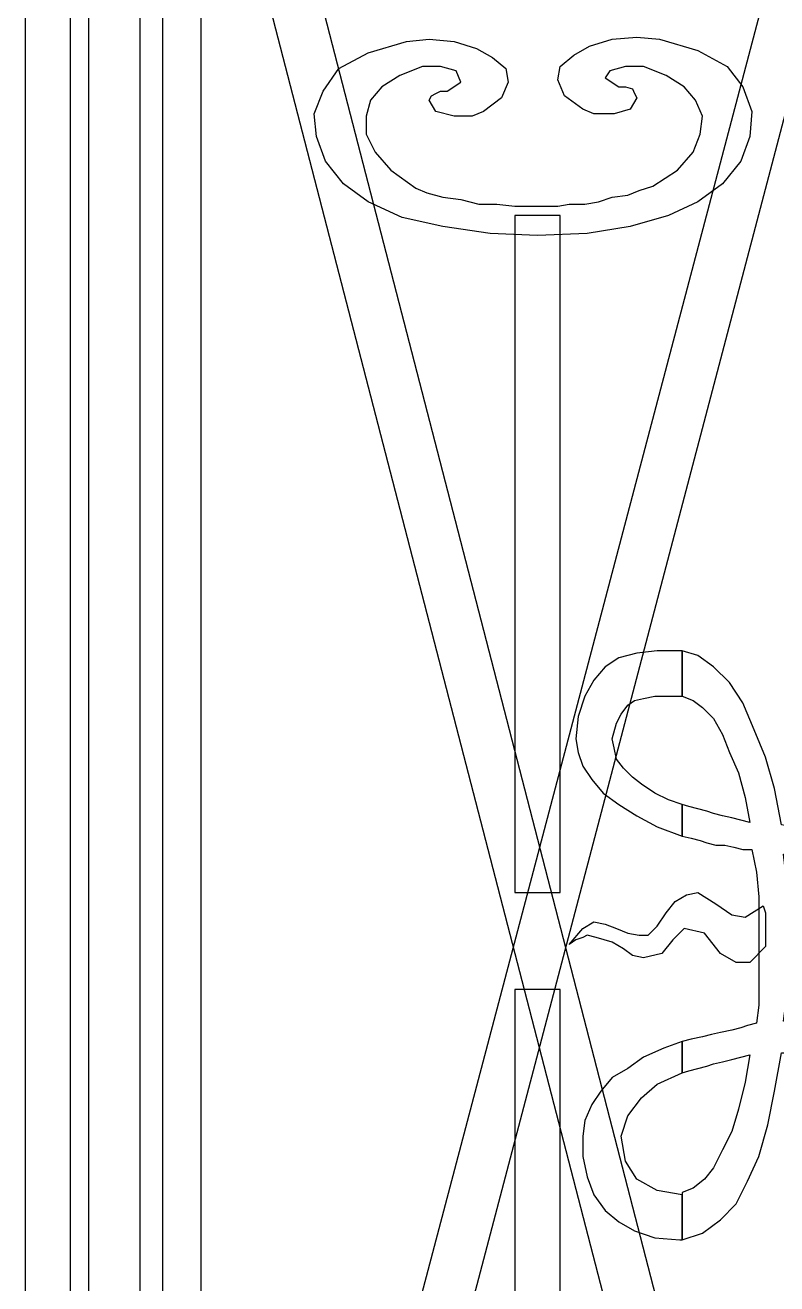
# Model space of a CAD drawing. Header units: centimetres. Extents: x -63 to 58, y -76 to 38.
# Drawn here: x -61.65 to -35.14, y -28.78 to 15.61 of the extents above; entities that cross this region are included whole.
import ezdxf

# ---------------------------------------------------------------- set-up
doc = ezdxf.new("R2010")
doc.units = ezdxf.units.CM
doc.header["$MEASUREMENT"] = 0
doc.layers.add('layer 1', color=7, linetype='Continuous')

msp = doc.modelspace()

# ---------------------------------------------------------------- linework, layer by layer
at = {"layer": 'layer 1', "color": 108}
for points, knots in [([(-61.6474, 33.57757), (-61.6474, 33.57757), (-55.43933, 33.57757), (-55.43933, 33.57757), (-55.43933, 33.57757), (-55.43933, 33.57757), (-55.43933, -72.83518), (-55.43933, -72.83518), (-55.43933, -72.83518), (-55.43933, -72.83518), (-61.6474, -72.83518), (-61.6474, -72.83518), (-61.6474, -72.83518), (-61.6474, -72.83518), (-61.6474, 33.57757), (-61.6474, 33.57757)], [0, 0, 0, 0, 0.25, 0.25, 0.25, 0.25, 0.5, 0.5, 0.5, 0.5, 0.75, 0.75, 0.75, 0.75, 1, 1, 1, 1]), ([(-53.76793, 19.17166), (-53.76793, 19.17166), (-52.17611, 20.20634), (-52.17611, 20.20634), (-52.17611, 20.20634), (-52.17611, 20.20634), (-33.15394, -53.41505), (-33.15394, -53.41505), (-33.15394, -53.41505), (-33.15394, -53.41505), (-34.74575, -54.37014), (-34.74575, -54.37014), (-34.74575, -54.37014), (-34.74575, -54.37014), (-53.76793, 19.17166), (-53.76793, 19.17166)], [0, 0, 0, 0, 0.25, 0.25, 0.25, 0.25, 0.5, 0.5, 0.5, 0.5, 0.75, 0.75, 0.75, 0.75, 1, 1, 1, 1]), ([(-33.15394, 18.93289), (-33.15394, 18.93289), (-34.74575, 19.80839), (-34.74575, 19.80839), (-34.74575, 19.80839), (-34.74575, 19.80839), (-54.08629, -53.49464), (-54.08629, -53.49464), (-54.08629, -53.49464), (-54.08629, -53.49464), (-52.49447, -54.52932), (-52.49447, -54.52932), (-52.49447, -54.52932), (-52.49447, -54.52932), (-33.15394, 18.93289), (-33.15394, 18.93289)], [0, 0, 0, 0, 0.25, 0.25, 0.25, 0.25, 0.5, 0.5, 0.5, 0.5, 0.75, 0.75, 0.75, 0.75, 1, 1, 1, 1]), ([(-37.92938, 9.38201), (-37.92938, 9.38201), (-37.05388, 10.01873), (-37.05388, 10.01873), (-37.05388, 10.01873), (-37.05388, 10.01873), (-36.41716, 10.81464), (-36.41716, 10.81464), (-36.41716, 10.81464), (-36.41716, 10.81464), (-36.09879, 11.69014), (-36.09879, 11.69014), (-36.09879, 11.69014), (-36.09879, 11.69014), (-36.0192, 12.56563), (-36.0192, 12.56563), (-36.0192, 12.56563), (-36.0192, 12.56563), (-36.33757, 13.44113), (-36.33757, 13.44113), (-36.33757, 13.44113), (-36.33757, 13.44113), (-36.8947, 14.15745), (-36.8947, 14.15745), (-36.8947, 14.15745), (-36.8947, 14.15745), (-37.92938, 14.71458), (-37.92938, 14.71458), (-37.92938, 14.71458), (-37.92938, 14.71458), (-39.28242, 15.11253), (-39.28242, 15.11253), (-39.28242, 15.11253), (-39.28242, 15.11253), (-40.07833, 15.19213), (-40.07833, 15.19213), (-40.07833, 15.19213), (-40.07833, 15.19213), (-40.95383, 15.11253), (-40.95383, 15.11253), (-40.95383, 15.11253), (-40.95383, 15.11253), (-41.74973, 14.87376), (-41.74973, 14.87376), (-41.74973, 14.87376), (-41.74973, 14.87376), (-42.30687, 14.5554), (-42.30687, 14.5554), (-42.30687, 14.5554), (-42.30687, 14.5554), (-42.78441, 14.15745), (-42.78441, 14.15745), (-42.78441, 14.15745), (-42.78441, 14.15745), (-42.864, 13.6799), (-42.864, 13.6799), (-42.864, 13.6799), (-42.864, 13.6799), (-42.62523, 13.12277), (-42.62523, 13.12277), (-42.62523, 13.12277), (-42.62523, 13.12277), (-41.9885, 12.64522), (-41.9885, 12.64522), (-41.9885, 12.64522), (-41.9885, 12.64522), (-41.59055, 12.48604), (-41.59055, 12.48604), (-41.59055, 12.48604), (-41.59055, 12.48604), (-40.87423, 12.48604), (-40.87423, 12.48604), (-40.87423, 12.48604), (-40.87423, 12.48604), (-40.3171, 12.64522), (-40.3171, 12.64522), (-40.3171, 12.64522), (-40.3171, 12.64522), (-40.07833, 13.04318), (-40.07833, 13.04318), (-40.07833, 13.04318), (-40.07833, 13.04318), (-40.15792, 13.20236), (-40.15792, 13.20236), (-40.15792, 13.20236), (-40.15792, 13.20236), (-40.23751, 13.36154), (-40.23751, 13.36154), (-40.23751, 13.36154), (-40.23751, 13.36154), (-40.47628, 13.44113), (-40.47628, 13.44113), (-40.47628, 13.44113), (-40.47628, 13.44113), (-40.71505, 13.44113), (-40.71505, 13.44113), (-40.71505, 13.44113), (-40.71505, 13.44113), (-41.1926, 13.75949), (-41.1926, 13.75949), (-41.1926, 13.75949), (-41.1926, 13.75949), (-41.03342, 13.99827), (-41.03342, 13.99827), (-41.03342, 13.99827), (-41.03342, 13.99827), (-40.47628, 14.15745), (-40.47628, 14.15745), (-40.47628, 14.15745), (-40.47628, 14.15745), (-39.83956, 14.15745), (-39.83956, 14.15745), (-39.83956, 14.15745), (-39.83956, 14.15745), (-39.04365, 13.83908), (-39.04365, 13.83908), (-39.04365, 13.83908), (-39.04365, 13.83908), (-38.40692, 13.44113), (-38.40692, 13.44113), (-38.40692, 13.44113), (-38.40692, 13.44113), (-38.00897, 12.96359), (-38.00897, 12.96359), (-38.00897, 12.96359), (-38.00897, 12.96359), (-37.7702, 12.40645), (-37.7702, 12.40645), (-37.7702, 12.40645), (-37.7702, 12.40645), (-37.84979, 11.76973), (-37.84979, 11.76973), (-37.84979, 11.76973), (-37.84979, 11.76973), (-38.08856, 11.133), (-38.08856, 11.133), (-38.08856, 11.133), (-38.08856, 11.133), (-38.6457, 10.49627), (-38.6457, 10.49627), (-38.6457, 10.49627), (-38.6457, 10.49627), (-39.52119, 9.93914), (-39.52119, 9.93914), (-39.52119, 9.93914), (-39.52119, 9.93914), (-39.99874, 9.77996), (-39.99874, 9.77996), (-39.99874, 9.77996), (-39.99874, 9.77996), (-40.39669, 9.62078), (-40.39669, 9.62078), (-40.39669, 9.62078), (-40.39669, 9.62078), (-40.95383, 9.54119), (-40.95383, 9.54119), (-40.95383, 9.54119), (-40.95383, 9.54119), (-41.43137, 9.38201), (-41.43137, 9.38201), (-41.43137, 9.38201), (-41.43137, 9.38201), (-41.90891, 9.30241), (-41.90891, 9.30241), (-41.90891, 9.30241), (-41.90891, 9.30241), (-42.46605, 9.30241), (-42.46605, 9.30241), (-42.46605, 9.30241), (-42.46605, 9.30241), (-42.864, 9.22282), (-42.864, 9.22282), (-42.864, 9.22282), (-42.864, 9.22282), (-43.34155, 9.22282), (-43.34155, 9.22282), (-43.34155, 9.22282), (-43.34155, 9.22282), (-43.34155, 9.22282), (-43.34155, 9.22282), (-43.34155, 9.22282), (-43.34155, 9.22282), (-43.34155, 9.22282), (-43.34155, 9.22282), (-43.34155, 9.22282), (-43.34155, 9.22282), (-43.34155, 9.22282), (-43.34155, 9.22282), (-43.34155, 9.22282), (-43.34155, 9.22282), (-43.34155, 9.22282), (-43.34155, 9.22282), (-43.34155, 9.22282), (-43.34155, 9.22282), (-43.81909, 9.22282), (-43.81909, 9.22282), (-43.81909, 9.22282), (-43.81909, 9.22282), (-44.37622, 9.22282), (-44.37622, 9.22282), (-44.37622, 9.22282), (-44.37622, 9.22282), (-45.01295, 9.30241), (-45.01295, 9.30241), (-45.01295, 9.30241), (-45.01295, 9.30241), (-45.64968, 9.30241), (-45.64968, 9.30241), (-45.64968, 9.30241), (-45.64968, 9.30241), (-46.2864, 9.4616), (-46.2864, 9.4616), (-46.2864, 9.4616), (-46.2864, 9.4616), (-46.92313, 9.54119), (-46.92313, 9.54119), (-46.92313, 9.54119), (-46.92313, 9.54119), (-47.48026, 9.70037), (-47.48026, 9.70037), (-47.48026, 9.70037), (-47.48026, 9.70037), (-47.87822, 9.85955), (-47.87822, 9.85955), (-47.87822, 9.85955), (-47.87822, 9.85955), (-48.75371, 10.49627), (-48.75371, 10.49627), (-48.75371, 10.49627), (-48.75371, 10.49627), (-49.31085, 11.133), (-49.31085, 11.133), (-49.31085, 11.133), (-49.31085, 11.133), (-49.62921, 11.76973), (-49.62921, 11.76973), (-49.62921, 11.76973), (-49.62921, 11.76973), (-49.62921, 12.40645), (-49.62921, 12.40645), (-49.62921, 12.40645), (-49.62921, 12.40645), (-49.47003, 12.96359), (-49.47003, 12.96359), (-49.47003, 12.96359), (-49.47003, 12.96359), (-49.07208, 13.44113), (-49.07208, 13.44113), (-49.07208, 13.44113), (-49.07208, 13.44113), (-48.43535, 13.83908), (-48.43535, 13.83908), (-48.43535, 13.83908), (-48.43535, 13.83908), (-47.63944, 14.15745), (-47.63944, 14.15745), (-47.63944, 14.15745), (-47.63944, 14.15745), (-47.00272, 14.15745), (-47.00272, 14.15745), (-47.00272, 14.15745), (-47.00272, 14.15745), (-46.44558, 13.99827), (-46.44558, 13.99827), (-46.44558, 13.99827), (-46.44558, 13.99827), (-46.2864, 13.60031), (-46.2864, 13.60031), (-46.2864, 13.60031), (-46.2864, 13.60031), (-46.76395, 13.28195), (-46.76395, 13.28195), (-46.76395, 13.28195), (-46.76395, 13.28195), (-47.00272, 13.28195), (-47.00272, 13.28195), (-47.00272, 13.28195), (-47.00272, 13.28195), (-47.1619, 13.20236), (-47.1619, 13.20236), (-47.1619, 13.20236), (-47.1619, 13.20236), (-47.32108, 13.12277), (-47.32108, 13.12277), (-47.32108, 13.12277), (-47.32108, 13.12277), (-47.40067, 12.96359), (-47.40067, 12.96359), (-47.40067, 12.96359), (-47.40067, 12.96359), (-47.1619, 12.56563), (-47.1619, 12.56563), (-47.1619, 12.56563), (-47.1619, 12.56563), (-46.52517, 12.40645), (-46.52517, 12.40645), (-46.52517, 12.40645), (-46.52517, 12.40645), (-45.88845, 12.40645), (-45.88845, 12.40645), (-45.88845, 12.40645), (-45.88845, 12.40645), (-45.49049, 12.56563), (-45.49049, 12.56563), (-45.49049, 12.56563), (-45.49049, 12.56563), (-44.85377, 13.04318), (-44.85377, 13.04318), (-44.85377, 13.04318), (-44.85377, 13.04318), (-44.615, 13.60031), (-44.615, 13.60031), (-44.615, 13.60031), (-44.615, 13.60031), (-44.69459, 14.07786), (-44.69459, 14.07786), (-44.69459, 14.07786), (-44.69459, 14.07786), (-45.17213, 14.47581), (-45.17213, 14.47581), (-45.17213, 14.47581), (-45.17213, 14.47581), (-45.72927, 14.79417), (-45.72927, 14.79417), (-45.72927, 14.79417), (-45.72927, 14.79417), (-46.52517, 15.03294), (-46.52517, 15.03294), (-46.52517, 15.03294), (-46.52517, 15.03294), (-47.40067, 15.11253), (-47.40067, 15.11253), (-47.40067, 15.11253), (-47.40067, 15.11253), (-48.19658, 15.03294), (-48.19658, 15.03294), (-48.19658, 15.03294), (-48.19658, 15.03294), (-49.54962, 14.63499), (-49.54962, 14.63499), (-49.54962, 14.63499), (-49.54962, 14.63499), (-50.5843, 14.07786), (-50.5843, 14.07786), (-50.5843, 14.07786), (-50.5843, 14.07786), (-51.14143, 13.28195), (-51.14143, 13.28195), (-51.14143, 13.28195), (-51.14143, 13.28195), (-51.4598, 12.48604), (-51.4598, 12.48604), (-51.4598, 12.48604), (-51.4598, 12.48604), (-51.38021, 11.69014), (-51.38021, 11.69014), (-51.38021, 11.69014), (-51.38021, 11.69014), (-51.06184, 10.81464), (-51.06184, 10.81464), (-51.06184, 10.81464), (-51.06184, 10.81464), (-50.42512, 10.01873), (-50.42512, 10.01873), (-50.42512, 10.01873), (-50.42512, 10.01873), (-49.54962, 9.38201), (-49.54962, 9.38201), (-49.54962, 9.38201), (-49.54962, 9.38201), (-48.35576, 8.82487), (-48.35576, 8.82487), (-48.35576, 8.82487), (-48.35576, 8.82487), (-46.92313, 8.50651), (-46.92313, 8.50651), (-46.92313, 8.50651), (-46.92313, 8.50651), (-45.25172, 8.26774), (-45.25172, 8.26774), (-45.25172, 8.26774), (-45.25172, 8.26774), (-43.58032, 8.18814), (-43.58032, 8.18814), (-43.58032, 8.18814), (-43.58032, 8.18814), (-41.82932, 8.26774), (-41.82932, 8.26774), (-41.82932, 8.26774), (-41.82932, 8.26774), (-40.3171, 8.50651), (-40.3171, 8.50651), (-40.3171, 8.50651), (-40.3171, 8.50651), (-38.96406, 8.90446), (-38.96406, 8.90446), (-38.96406, 8.90446), (-38.96406, 8.90446), (-37.92938, 9.38201), (-37.92938, 9.38201)], [0, 0, 0, 0, 0.01, 0.01, 0.01, 0.01, 0.02, 0.02, 0.02, 0.02, 0.03, 0.03, 0.03, 0.03, 0.04, 0.04, 0.04, 0.04, 0.05, 0.05, 0.05, 0.05, 0.06, 0.06, 0.06, 0.06, 0.07, 0.07, 0.07, 0.07, 0.08, 0.08, 0.08, 0.08, 0.09, 0.09, 0.09, 0.09, 0.1, 0.1, 0.1, 0.1, 0.11, 0.11, 0.11, 0.11, 0.12, 0.12, 0.12, 0.12, 0.13, 0.13, 0.13, 0.13, 0.14, 0.14, 0.14, 0.14, 0.15, 0.15, 0.15, 0.15, 0.16, 0.16, 0.16, 0.16, 0.17, 0.17, 0.17, 0.17, 0.18, 0.18, 0.18, 0.18, 0.19, 0.19, 0.19, 0.19, 0.2, 0.2, 0.2, 0.2, 0.21, 0.21, 0.21, 0.21, 0.22, 0.22, 0.22, 0.22, 0.23, 0.23, 0.23, 0.23, 0.24, 0.24, 0.24, 0.24, 0.25, 0.25, 0.25, 0.25, 0.26, 0.26, 0.26, 0.26, 0.27, 0.27, 0.27, 0.27, 0.28, 0.28, 0.28, 0.28, 0.29, 0.29, 0.29, 0.29, 0.3, 0.3, 0.3, 0.3, 0.31, 0.31, 0.31, 0.31, 0.32, 0.32, 0.32, 0.32, 0.33, 0.33, 0.33, 0.33, 0.34, 0.34, 0.34, 0.34, 0.35, 0.35, 0.35, 0.35, 0.36, 0.36, 0.36, 0.36, 0.37, 0.37, 0.37, 0.37, 0.38, 0.38, 0.38, 0.38, 0.39, 0.39, 0.39, 0.39, 0.4, 0.4, 0.4, 0.4, 0.41, 0.41, 0.41, 0.41, 0.42, 0.42, 0.42, 0.42, 0.43, 0.43, 0.43, 0.43, 0.44, 0.44, 0.44, 0.44, 0.45, 0.45, 0.45, 0.45, 0.46, 0.46, 0.46, 0.46, 0.47, 0.47, 0.47, 0.47, 0.48, 0.48, 0.48, 0.48, 0.49, 0.49, 0.49, 0.49, 0.5, 0.5, 0.5, 0.5, 0.51, 0.51, 0.51, 0.51, 0.52, 0.52, 0.52, 0.52, 0.53, 0.53, 0.53, 0.53, 0.54, 0.54, 0.54, 0.54, 0.55, 0.55, 0.55, 0.55, 0.56, 0.56, 0.56, 0.56, 0.57, 0.57, 0.57, 0.57, 0.58, 0.58, 0.58, 0.58, 0.59, 0.59, 0.59, 0.59, 0.6, 0.6, 0.6, 0.6, 0.61, 0.61, 0.61, 0.61, 0.62, 0.62, 0.62, 0.62, 0.63, 0.63, 0.63, 0.63, 0.64, 0.64, 0.64, 0.64, 0.65, 0.65, 0.65, 0.65, 0.66, 0.66, 0.66, 0.66, 0.67, 0.67, 0.67, 0.67, 0.68, 0.68, 0.68, 0.68, 0.69, 0.69, 0.69, 0.69, 0.7, 0.7, 0.7, 0.7, 0.71, 0.71, 0.71, 0.71, 0.72, 0.72, 0.72, 0.72, 0.73, 0.73, 0.73, 0.73, 0.74, 0.74, 0.74, 0.74, 0.75, 0.75, 0.75, 0.75, 0.76, 0.76, 0.76, 0.76, 0.77, 0.77, 0.77, 0.77, 0.78, 0.78, 0.78, 0.78, 0.79, 0.79, 0.79, 0.79, 0.8, 0.8, 0.8, 0.8, 0.81, 0.81, 0.81, 0.81, 0.82, 0.82, 0.82, 0.82, 0.83, 0.83, 0.83, 0.83, 0.84, 0.84, 0.84, 0.84, 0.85, 0.85, 0.85, 0.85, 0.86, 0.86, 0.86, 0.86, 0.87, 0.87, 0.87, 0.87, 0.88, 0.88, 0.88, 0.88, 0.89, 0.89, 0.89, 0.89, 0.9, 0.9, 0.9, 0.9, 0.91, 0.91, 0.91, 0.91, 0.92, 0.92, 0.92, 0.92, 0.93, 0.93, 0.93, 0.93, 0.94, 0.94, 0.94, 0.94, 0.95, 0.95, 0.95, 0.95, 0.96, 0.96, 0.96, 0.96, 0.97, 0.97, 0.97, 0.97, 0.98, 0.98, 0.98, 0.98, 0.99, 0.99, 0.99, 0.99, 1, 1, 1, 1]), ([(-44.37622, 8.90446), (-44.37622, 8.90446), (-42.78441, 8.90446), (-42.78441, 8.90446), (-42.78441, 8.90446), (-42.78441, 8.90446), (-42.78441, -14.97275), (-42.78441, -14.97275), (-42.78441, -14.97275), (-42.78441, -14.97275), (-44.37622, -14.97275), (-44.37622, -14.97275), (-44.37622, -14.97275), (-44.37622, -14.97275), (-44.37622, 8.90446), (-44.37622, 8.90446)], [0, 0, 0, 0, 0.25, 0.25, 0.25, 0.25, 0.5, 0.5, 0.5, 0.5, 0.75, 0.75, 0.75, 0.75, 1, 1, 1, 1]), ([(-38.48651, -6.45654), (-38.48651, -6.45654), (-38.48651, -8.04836), (-38.48651, -8.04836), (-38.48651, -8.04836), (-38.48651, -8.04836), (-38.48651, -8.04836), (-38.48651, -8.04836), (-38.48651, -8.04836), (-38.48651, -8.04836), (-38.48651, -8.04836), (-38.48651, -8.04836), (-38.48651, -8.04836), (-38.48651, -8.04836), (-38.5661, -8.04836), (-38.5661, -8.04836), (-38.5661, -8.04836), (-38.5661, -8.04836), (-38.5661, -8.04836), (-38.5661, -8.04836), (-38.5661, -8.04836), (-38.5661, -8.04836), (-39.04365, -8.04836), (-39.04365, -8.04836), (-39.04365, -8.04836), (-39.04365, -8.04836), (-39.4416, -8.04836), (-39.4416, -8.04836), (-39.4416, -8.04836), (-39.4416, -8.04836), (-39.83956, -8.12795), (-39.83956, -8.12795), (-39.83956, -8.12795), (-39.83956, -8.12795), (-40.15792, -8.20754), (-40.15792, -8.20754), (-40.15792, -8.20754), (-40.15792, -8.20754), (-40.39669, -8.36672), (-40.39669, -8.36672), (-40.39669, -8.36672), (-40.39669, -8.36672), (-40.63546, -8.68508), (-40.63546, -8.68508), (-40.63546, -8.68508), (-40.63546, -8.68508), (-40.79464, -9.00344), (-40.79464, -9.00344), (-40.79464, -9.00344), (-40.79464, -9.00344), (-40.95383, -9.56058), (-40.95383, -9.56058), (-40.95383, -9.56058), (-40.95383, -9.56058), (-40.95383, -9.56058), (-40.95383, -9.56058), (-40.95383, -9.56058), (-40.95383, -9.56058), (-40.95383, -9.56058), (-40.95383, -9.56058), (-40.95383, -9.56058), (-40.95383, -9.56058), (-40.95383, -9.56058), (-40.95383, -9.56058), (-40.95383, -9.56058), (-40.95383, -9.56058), (-40.95383, -9.56058), (-40.95383, -9.56058), (-40.95383, -9.56058), (-40.95383, -9.56058), (-40.87423, -9.87894), (-40.87423, -9.87894), (-40.87423, -9.87894), (-40.87423, -9.87894), (-40.79464, -10.27689), (-40.79464, -10.27689), (-40.79464, -10.27689), (-40.79464, -10.27689), (-40.55587, -10.59526), (-40.55587, -10.59526), (-40.55587, -10.59526), (-40.55587, -10.59526), (-40.23751, -10.91362), (-40.23751, -10.91362), (-40.23751, -10.91362), (-40.23751, -10.91362), (-39.91915, -11.15239), (-39.91915, -11.15239), (-39.91915, -11.15239), (-39.91915, -11.15239), (-39.4416, -11.47076), (-39.4416, -11.47076), (-39.4416, -11.47076), (-39.4416, -11.47076), (-38.96406, -11.70953), (-38.96406, -11.70953), (-38.96406, -11.70953), (-38.96406, -11.70953), (-38.48651, -11.86871), (-38.48651, -11.86871), (-38.48651, -11.86871), (-38.48651, -11.86871), (-38.48651, -12.98298), (-38.48651, -12.98298), (-38.48651, -12.98298), (-38.48651, -12.98298), (-39.36201, -12.66462), (-39.36201, -12.66462), (-39.36201, -12.66462), (-39.36201, -12.66462), (-40.07833, -12.26666), (-40.07833, -12.26666), (-40.07833, -12.26666), (-40.07833, -12.26666), (-40.71505, -11.86871), (-40.71505, -11.86871), (-40.71505, -11.86871), (-40.71505, -11.86871), (-41.27219, -11.47076), (-41.27219, -11.47076), (-41.27219, -11.47076), (-41.27219, -11.47076), (-41.67014, -10.99321), (-41.67014, -10.99321), (-41.67014, -10.99321), (-41.67014, -10.99321), (-41.9885, -10.51567), (-41.9885, -10.51567), (-41.9885, -10.51567), (-41.9885, -10.51567), (-42.14769, -10.03812), (-42.14769, -10.03812), (-42.14769, -10.03812), (-42.14769, -10.03812), (-42.22728, -9.56058), (-42.22728, -9.56058), (-42.22728, -9.56058), (-42.22728, -9.56058), (-42.22728, -9.56058), (-42.22728, -9.56058), (-42.22728, -9.56058), (-42.22728, -9.56058), (-42.22728, -9.56058), (-42.22728, -9.56058), (-42.22728, -9.56058), (-42.22728, -9.56058), (-42.22728, -9.56058), (-42.22728, -9.56058), (-42.22728, -9.56058), (-42.22728, -9.56058), (-42.22728, -9.56058), (-42.22728, -9.56058), (-42.22728, -9.56058), (-42.22728, -9.56058), (-42.22728, -9.56058), (-42.22728, -9.56058), (-42.22728, -9.56058), (-42.22728, -9.56058), (-42.22728, -9.56058), (-42.22728, -9.56058), (-42.22728, -9.56058), (-42.22728, -9.56058), (-42.22728, -9.56058), (-42.22728, -9.56058), (-42.22728, -9.56058), (-42.22728, -9.56058), (-42.22728, -9.56058), (-42.22728, -9.56058), (-42.22728, -9.56058), (-42.22728, -9.56058), (-42.14769, -8.76467), (-42.14769, -8.76467), (-42.14769, -8.76467), (-42.14769, -8.76467), (-41.90891, -8.04836), (-41.90891, -8.04836), (-41.90891, -8.04836), (-41.90891, -8.04836), (-41.59055, -7.49122), (-41.59055, -7.49122), (-41.59055, -7.49122), (-41.59055, -7.49122), (-41.1926, -7.01368), (-41.1926, -7.01368), (-41.1926, -7.01368), (-41.1926, -7.01368), (-40.71505, -6.69531), (-40.71505, -6.69531), (-40.71505, -6.69531), (-40.71505, -6.69531), (-40.07833, -6.53613), (-40.07833, -6.53613), (-40.07833, -6.53613), (-40.07833, -6.53613), (-39.36201, -6.45654), (-39.36201, -6.45654), (-39.36201, -6.45654), (-39.36201, -6.45654), (-38.5661, -6.45654), (-38.5661, -6.45654), (-38.5661, -6.45654), (-38.5661, -6.45654), (-38.5661, -6.45654), (-38.5661, -6.45654), (-38.5661, -6.45654), (-38.5661, -6.45654), (-38.5661, -6.45654), (-38.5661, -6.45654), (-38.5661, -6.45654), (-38.5661, -6.45654), (-38.5661, -6.45654), (-38.5661, -6.45654), (-38.5661, -6.45654), (-38.5661, -6.45654), (-38.5661, -6.45654), (-38.5661, -6.45654), (-38.5661, -6.45654), (-38.5661, -6.45654), (-38.5661, -6.45654), (-38.5661, -6.45654), (-38.5661, -6.45654), (-38.5661, -6.45654), (-38.5661, -6.45654), (-38.5661, -6.45654), (-38.5661, -6.45654), (-38.5661, -6.45654), (-38.48651, -6.45654), (-38.48651, -6.45654), (-38.48651, -6.45654), (-38.48651, -6.45654), (-38.48651, -6.45654), (-38.48651, -6.45654), (-38.48651, -6.45654), (-38.48651, -6.45654), (-38.48651, -6.45654), (-38.48651, -6.45654), (-38.48651, -6.45654), (-38.48651, -6.45654), (-38.48651, -6.45654), (-38.48651, -6.45654)], [0, 0, 0, 0, 0.01666667, 0.01666667, 0.01666667, 0.01666667, 0.03333333, 0.03333333, 0.03333333, 0.03333333, 0.05, 0.05, 0.05, 0.05, 0.06666667, 0.06666667, 0.06666667, 0.06666667, 0.08333333, 0.08333333, 0.08333333, 0.08333333, 0.1, 0.1, 0.1, 0.1, 0.11666667, 0.11666667, 0.11666667, 0.11666667, 0.13333333, 0.13333333, 0.13333333, 0.13333333, 0.15, 0.15, 0.15, 0.15, 0.16666667, 0.16666667, 0.16666667, 0.16666667, 0.18333333, 0.18333333, 0.18333333, 0.18333333, 0.2, 0.2, 0.2, 0.2, 0.21666667, 0.21666667, 0.21666667, 0.21666667, 0.23333333, 0.23333333, 0.23333333, 0.23333333, 0.25, 0.25, 0.25, 0.25, 0.26666667, 0.26666667, 0.26666667, 0.26666667, 0.28333333, 0.28333333, 0.28333333, 0.28333333, 0.3, 0.3, 0.3, 0.3, 0.31666667, 0.31666667, 0.31666667, 0.31666667, 0.33333333, 0.33333333, 0.33333333, 0.33333333, 0.35, 0.35, 0.35, 0.35, 0.36666667, 0.36666667, 0.36666667, 0.36666667, 0.38333333, 0.38333333, 0.38333333, 0.38333333, 0.4, 0.4, 0.4, 0.4, 0.41666667, 0.41666667, 0.41666667, 0.41666667, 0.43333333, 0.43333333, 0.43333333, 0.43333333, 0.45, 0.45, 0.45, 0.45, 0.46666667, 0.46666667, 0.46666667, 0.46666667, 0.48333333, 0.48333333, 0.48333333, 0.48333333, 0.5, 0.5, 0.5, 0.5, 0.51666667, 0.51666667, 0.51666667, 0.51666667, 0.53333333, 0.53333333, 0.53333333, 0.53333333, 0.55, 0.55, 0.55, 0.55, 0.56666667, 0.56666667, 0.56666667, 0.56666667, 0.58333333, 0.58333333, 0.58333333, 0.58333333, 0.6, 0.6, 0.6, 0.6, 0.61666667, 0.61666667, 0.61666667, 0.61666667, 0.63333333, 0.63333333, 0.63333333, 0.63333333, 0.65, 0.65, 0.65, 0.65, 0.66666667, 0.66666667, 0.66666667, 0.66666667, 0.68333333, 0.68333333, 0.68333333, 0.68333333, 0.7, 0.7, 0.7, 0.7, 0.71666667, 0.71666667, 0.71666667, 0.71666667, 0.73333333, 0.73333333, 0.73333333, 0.73333333, 0.75, 0.75, 0.75, 0.75, 0.76666667, 0.76666667, 0.76666667, 0.76666667, 0.78333333, 0.78333333, 0.78333333, 0.78333333, 0.8, 0.8, 0.8, 0.8, 0.81666667, 0.81666667, 0.81666667, 0.81666667, 0.83333333, 0.83333333, 0.83333333, 0.83333333, 0.85, 0.85, 0.85, 0.85, 0.86666667, 0.86666667, 0.86666667, 0.86666667, 0.88333333, 0.88333333, 0.88333333, 0.88333333, 0.9, 0.9, 0.9, 0.9, 0.91666667, 0.91666667, 0.91666667, 0.91666667, 0.93333333, 0.93333333, 0.93333333, 0.93333333, 0.95, 0.95, 0.95, 0.95, 0.96666667, 0.96666667, 0.96666667, 0.96666667, 0.98333333, 0.98333333, 0.98333333, 0.98333333, 1, 1, 1, 1]), ([(-33.39271, -13.6197), (-33.39271, -13.6197), (-33.39271, -13.6197), (-33.39271, -13.6197), (-33.39271, -13.6197), (-33.39271, -13.6197), (-33.39271, -13.6197), (-33.39271, -13.6197), (-33.39271, -13.6197), (-33.39271, -13.6197), (-33.39271, -13.6197), (-33.39271, -13.6197), (-33.39271, -13.6197), (-33.39271, -13.6197), (-33.39271, -13.6197), (-33.39271, -13.6197), (-33.39271, -13.6197), (-33.39271, -13.6197), (-33.79066, -13.6197), (-33.79066, -13.6197), (-33.79066, -13.6197), (-33.79066, -13.6197), (-34.18862, -13.6197), (-34.18862, -13.6197), (-34.18862, -13.6197), (-34.18862, -13.6197), (-34.50698, -13.6197), (-34.50698, -13.6197), (-34.50698, -13.6197), (-34.50698, -13.6197), (-34.90493, -13.6197), (-34.90493, -13.6197), (-34.90493, -13.6197), (-34.90493, -13.6197), (-34.82534, -14.33602), (-34.82534, -14.33602), (-34.82534, -14.33602), (-34.82534, -14.33602), (-34.74575, -15.13193), (-34.74575, -15.13193), (-34.74575, -15.13193), (-34.74575, -15.13193), (-34.74575, -16.00742), (-34.74575, -16.00742), (-34.74575, -16.00742), (-34.74575, -16.00742), (-34.74575, -16.80333), (-34.74575, -16.80333), (-34.74575, -16.80333), (-34.74575, -16.80333), (-34.74575, -17.51965), (-34.74575, -17.51965), (-34.74575, -17.51965), (-34.74575, -17.51965), (-34.74575, -18.15637), (-34.74575, -18.15637), (-34.74575, -18.15637), (-34.74575, -18.15637), (-34.82534, -18.87269), (-34.82534, -18.87269), (-34.82534, -18.87269), (-34.82534, -18.87269), (-34.90493, -19.50941), (-34.90493, -19.50941), (-34.90493, -19.50941), (-34.90493, -19.50941), (-34.50698, -19.50941), (-34.50698, -19.50941), (-34.50698, -19.50941), (-34.50698, -19.50941), (-34.18862, -19.50941), (-34.18862, -19.50941), (-34.18862, -19.50941), (-34.18862, -19.50941), (-33.79066, -19.50941), (-33.79066, -19.50941), (-33.79066, -19.50941), (-33.79066, -19.50941), (-33.39271, -19.50941), (-33.39271, -19.50941), (-33.39271, -19.50941), (-33.39271, -19.50941), (-33.39271, -20.4645), (-33.39271, -20.4645), (-33.39271, -20.4645), (-33.39271, -20.4645), (-33.79066, -20.4645), (-33.79066, -20.4645), (-33.79066, -20.4645), (-33.79066, -20.4645), (-34.18862, -20.54409), (-34.18862, -20.54409), (-34.18862, -20.54409), (-34.18862, -20.54409), (-34.58657, -20.62368), (-34.58657, -20.62368), (-34.58657, -20.62368), (-34.58657, -20.62368), (-34.98452, -20.62368), (-34.98452, -20.62368), (-34.98452, -20.62368), (-34.98452, -20.62368), (-35.2233, -21.97673), (-35.2233, -21.97673), (-35.2233, -21.97673), (-35.2233, -21.97673), (-35.46207, -23.17059), (-35.46207, -23.17059), (-35.46207, -23.17059), (-35.46207, -23.17059), (-35.78043, -24.28486), (-35.78043, -24.28486), (-35.78043, -24.28486), (-35.78043, -24.28486), (-36.17838, -25.16035), (-36.17838, -25.16035), (-36.17838, -25.16035), (-36.17838, -25.16035), (-36.57634, -25.95626), (-36.57634, -25.95626), (-36.57634, -25.95626), (-36.57634, -25.95626), (-37.13347, -26.5134), (-37.13347, -26.5134), (-37.13347, -26.5134), (-37.13347, -26.5134), (-37.7702, -26.99094), (-37.7702, -26.99094), (-37.7702, -26.99094), (-37.7702, -26.99094), (-38.48651, -27.22971), (-38.48651, -27.22971), (-38.48651, -27.22971), (-38.48651, -27.22971), (-38.48651, -25.6379), (-38.48651, -25.6379), (-38.48651, -25.6379), (-38.48651, -25.6379), (-38.48651, -25.6379), (-38.48651, -25.6379), (-38.48651, -25.6379), (-38.48651, -25.6379), (-38.48651, -25.6379), (-38.48651, -25.6379), (-38.48651, -25.6379), (-38.48651, -25.6379), (-38.48651, -25.6379), (-38.48651, -25.6379), (-38.48651, -25.6379), (-38.48651, -25.6379), (-38.48651, -25.55831), (-38.48651, -25.55831), (-38.48651, -25.55831), (-38.48651, -25.55831), (-38.08856, -25.39913), (-38.08856, -25.39913), (-38.08856, -25.39913), (-38.08856, -25.39913), (-37.69061, -25.08076), (-37.69061, -25.08076), (-37.69061, -25.08076), (-37.69061, -25.08076), (-37.37224, -24.68281), (-37.37224, -24.68281), (-37.37224, -24.68281), (-37.37224, -24.68281), (-37.05388, -24.04608), (-37.05388, -24.04608), (-37.05388, -24.04608), (-37.05388, -24.04608), (-36.73552, -23.40936), (-36.73552, -23.40936), (-36.73552, -23.40936), (-36.73552, -23.40936), (-36.49675, -22.61345), (-36.49675, -22.61345), (-36.49675, -22.61345), (-36.49675, -22.61345), (-36.25797, -21.65836), (-36.25797, -21.65836), (-36.25797, -21.65836), (-36.25797, -21.65836), (-36.09879, -20.70327), (-36.09879, -20.70327), (-36.09879, -20.70327), (-36.09879, -20.70327), (-36.41716, -20.78287), (-36.41716, -20.78287), (-36.41716, -20.78287), (-36.41716, -20.78287), (-36.73552, -20.86246), (-36.73552, -20.86246), (-36.73552, -20.86246), (-36.73552, -20.86246), (-37.05388, -20.94205), (-37.05388, -20.94205), (-37.05388, -20.94205), (-37.05388, -20.94205), (-37.37224, -21.02164), (-37.37224, -21.02164), (-37.37224, -21.02164), (-37.37224, -21.02164), (-37.61102, -21.10123), (-37.61102, -21.10123), (-37.61102, -21.10123), (-37.61102, -21.10123), (-37.92938, -21.18082), (-37.92938, -21.18082), (-37.92938, -21.18082), (-37.92938, -21.18082), (-38.24774, -21.26041), (-38.24774, -21.26041), (-38.24774, -21.26041), (-38.24774, -21.26041), (-38.48651, -21.34), (-38.48651, -21.34), (-38.48651, -21.34), (-38.48651, -21.34), (-38.48651, -20.22573), (-38.48651, -20.22573), (-38.48651, -20.22573), (-38.48651, -20.22573), (-38.16815, -20.14614), (-38.16815, -20.14614), (-38.16815, -20.14614), (-38.16815, -20.14614), (-37.7702, -20.06655), (-37.7702, -20.06655), (-37.7702, -20.06655), (-37.7702, -20.06655), (-37.45183, -19.98696), (-37.45183, -19.98696), (-37.45183, -19.98696), (-37.45183, -19.98696), (-37.13347, -19.90737), (-37.13347, -19.90737), (-37.13347, -19.90737), (-37.13347, -19.90737), (-36.73552, -19.82778), (-36.73552, -19.82778), (-36.73552, -19.82778), (-36.73552, -19.82778), (-36.41716, -19.74819), (-36.41716, -19.74819), (-36.41716, -19.74819), (-36.41716, -19.74819), (-36.17838, -19.6686), (-36.17838, -19.6686), (-36.17838, -19.6686), (-36.17838, -19.6686), (-35.86002, -19.58901), (-35.86002, -19.58901), (-35.86002, -19.58901), (-35.86002, -19.58901), (-35.78043, -18.95228), (-35.78043, -18.95228), (-35.78043, -18.95228), (-35.78043, -18.95228), (-35.78043, -18.23596), (-35.78043, -18.23596), (-35.78043, -18.23596), (-35.78043, -18.23596), (-35.78043, -17.51965), (-35.78043, -17.51965), (-35.78043, -17.51965), (-35.78043, -17.51965), (-35.78043, -16.80333), (-35.78043, -16.80333), (-35.78043, -16.80333), (-35.78043, -16.80333), (-35.78043, -15.92783), (-35.78043, -15.92783), (-35.78043, -15.92783), (-35.78043, -15.92783), (-35.78043, -15.13193), (-35.78043, -15.13193), (-35.78043, -15.13193), (-35.78043, -15.13193), (-35.86002, -14.25643), (-35.86002, -14.25643), (-35.86002, -14.25643), (-35.86002, -14.25643), (-36.0192, -13.46052), (-36.0192, -13.46052), (-36.0192, -13.46052), (-36.0192, -13.46052), (-36.33757, -13.46052), (-36.33757, -13.46052), (-36.33757, -13.46052), (-36.33757, -13.46052), (-36.65593, -13.38093), (-36.65593, -13.38093), (-36.65593, -13.38093), (-36.65593, -13.38093), (-36.97429, -13.30134), (-36.97429, -13.30134), (-36.97429, -13.30134), (-36.97429, -13.30134), (-37.29265, -13.30134), (-37.29265, -13.30134), (-37.29265, -13.30134), (-37.29265, -13.30134), (-37.61102, -13.22175), (-37.61102, -13.22175), (-37.61102, -13.22175), (-37.61102, -13.22175), (-37.84979, -13.14216), (-37.84979, -13.14216), (-37.84979, -13.14216), (-37.84979, -13.14216), (-38.16815, -13.06257), (-38.16815, -13.06257), (-38.16815, -13.06257), (-38.16815, -13.06257), (-38.48651, -12.98298), (-38.48651, -12.98298), (-38.48651, -12.98298), (-38.48651, -12.98298), (-38.48651, -11.86871), (-38.48651, -11.86871), (-38.48651, -11.86871), (-38.48651, -11.86871), (-38.24774, -11.9483), (-38.24774, -11.9483), (-38.24774, -11.9483), (-38.24774, -11.9483), (-37.92938, -12.02789), (-37.92938, -12.02789), (-37.92938, -12.02789), (-37.92938, -12.02789), (-37.61102, -12.10748), (-37.61102, -12.10748), (-37.61102, -12.10748), (-37.61102, -12.10748), (-37.37224, -12.18707), (-37.37224, -12.18707), (-37.37224, -12.18707), (-37.37224, -12.18707), (-37.05388, -12.26666), (-37.05388, -12.26666), (-37.05388, -12.26666), (-37.05388, -12.26666), (-36.73552, -12.34625), (-36.73552, -12.34625), (-36.73552, -12.34625), (-36.73552, -12.34625), (-36.41716, -12.42584), (-36.41716, -12.42584), (-36.41716, -12.42584), (-36.41716, -12.42584), (-36.09879, -12.50543), (-36.09879, -12.50543), (-36.09879, -12.50543), (-36.09879, -12.50543), (-36.25797, -11.62994), (-36.25797, -11.62994), (-36.25797, -11.62994), (-36.25797, -11.62994), (-36.49675, -10.75444), (-36.49675, -10.75444), (-36.49675, -10.75444), (-36.49675, -10.75444), (-36.81511, -10.03812), (-36.81511, -10.03812), (-36.81511, -10.03812), (-36.81511, -10.03812), (-37.05388, -9.4014), (-37.05388, -9.4014), (-37.05388, -9.4014), (-37.05388, -9.4014), (-37.37224, -8.84426), (-37.37224, -8.84426), (-37.37224, -8.84426), (-37.37224, -8.84426), (-37.7702, -8.44631), (-37.7702, -8.44631), (-37.7702, -8.44631), (-37.7702, -8.44631), (-38.08856, -8.20754), (-38.08856, -8.20754), (-38.08856, -8.20754), (-38.08856, -8.20754), (-38.48651, -8.04836), (-38.48651, -8.04836), (-38.48651, -8.04836), (-38.48651, -8.04836), (-38.48651, -6.45654), (-38.48651, -6.45654), (-38.48651, -6.45654), (-38.48651, -6.45654), (-37.92938, -6.61572), (-37.92938, -6.61572), (-37.92938, -6.61572), (-37.92938, -6.61572), (-37.37224, -7.01368), (-37.37224, -7.01368), (-37.37224, -7.01368), (-37.37224, -7.01368), (-36.81511, -7.57081), (-36.81511, -7.57081), (-36.81511, -7.57081), (-36.81511, -7.57081), (-36.33757, -8.28713), (-36.33757, -8.28713), (-36.33757, -8.28713), (-36.33757, -8.28713), (-35.93961, -9.24222), (-35.93961, -9.24222), (-35.93961, -9.24222), (-35.93961, -9.24222), (-35.54166, -10.1973), (-35.54166, -10.1973), (-35.54166, -10.1973), (-35.54166, -10.1973), (-35.2233, -11.31157), (-35.2233, -11.31157), (-35.2233, -11.31157), (-35.2233, -11.31157), (-34.98452, -12.58502), (-34.98452, -12.58502), (-34.98452, -12.58502), (-34.98452, -12.58502), (-34.58657, -12.66462), (-34.58657, -12.66462), (-34.58657, -12.66462), (-34.58657, -12.66462), (-34.18862, -12.74421), (-34.18862, -12.74421), (-34.18862, -12.74421), (-34.18862, -12.74421), (-33.79066, -12.74421), (-33.79066, -12.74421), (-33.79066, -12.74421), (-33.79066, -12.74421), (-33.39271, -12.74421), (-33.39271, -12.74421), (-33.39271, -12.74421), (-33.39271, -12.74421), (-33.39271, -12.74421), (-33.39271, -12.74421), (-33.39271, -12.74421), (-33.39271, -12.74421), (-33.39271, -12.74421), (-33.39271, -12.74421), (-33.39271, -12.74421), (-33.39271, -12.74421), (-33.39271, -12.74421), (-33.39271, -12.74421), (-33.39271, -12.74421), (-33.39271, -12.74421), (-33.39271, -12.74421), (-33.39271, -12.74421), (-33.39271, -12.74421), (-33.39271, -12.74421), (-33.39271, -13.6197), (-33.39271, -13.6197)], [0, 0, 0, 0, 0.00877193, 0.00877193, 0.00877193, 0.00877193, 0.01754386, 0.01754386, 0.01754386, 0.01754386, 0.02631579, 0.02631579, 0.02631579, 0.02631579, 0.03508772, 0.03508772, 0.03508772, 0.03508772, 0.04385965, 0.04385965, 0.04385965, 0.04385965, 0.05263158, 0.05263158, 0.05263158, 0.05263158, 0.06140351, 0.06140351, 0.06140351, 0.06140351, 0.07017544, 0.07017544, 0.07017544, 0.07017544, 0.07894737, 0.07894737, 0.07894737, 0.07894737, 0.0877193, 0.0877193, 0.0877193, 0.0877193, 0.09649123, 0.09649123, 0.09649123, 0.09649123, 0.10526316, 0.10526316, 0.10526316, 0.10526316, 0.11403509, 0.11403509, 0.11403509, 0.11403509, 0.12280702, 0.12280702, 0.12280702, 0.12280702, 0.13157895, 0.13157895, 0.13157895, 0.13157895, 0.14035088, 0.14035088, 0.14035088, 0.14035088, 0.14912281, 0.14912281, 0.14912281, 0.14912281, 0.15789474, 0.15789474, 0.15789474, 0.15789474, 0.16666667, 0.16666667, 0.16666667, 0.16666667, 0.1754386, 0.1754386, 0.1754386, 0.1754386, 0.18421053, 0.18421053, 0.18421053, 0.18421053, 0.19298246, 0.19298246, 0.19298246, 0.19298246, 0.20175439, 0.20175439, 0.20175439, 0.20175439, 0.21052632, 0.21052632, 0.21052632, 0.21052632, 0.21929825, 0.21929825, 0.21929825, 0.21929825, 0.22807018, 0.22807018, 0.22807018, 0.22807018, 0.23684211, 0.23684211, 0.23684211, 0.23684211, 0.24561404, 0.24561404, 0.24561404, 0.24561404, 0.25438596, 0.25438596, 0.25438596, 0.25438596, 0.26315789, 0.26315789, 0.26315789, 0.26315789, 0.27192982, 0.27192982, 0.27192982, 0.27192982, 0.28070175, 0.28070175, 0.28070175, 0.28070175, 0.28947368, 0.28947368, 0.28947368, 0.28947368, 0.29824561, 0.29824561, 0.29824561, 0.29824561, 0.30701754, 0.30701754, 0.30701754, 0.30701754, 0.31578947, 0.31578947, 0.31578947, 0.31578947, 0.3245614, 0.3245614, 0.3245614, 0.3245614, 0.33333333, 0.33333333, 0.33333333, 0.33333333, 0.34210526, 0.34210526, 0.34210526, 0.34210526, 0.35087719, 0.35087719, 0.35087719, 0.35087719, 0.35964912, 0.35964912, 0.35964912, 0.35964912, 0.36842105, 0.36842105, 0.36842105, 0.36842105, 0.37719298, 0.37719298, 0.37719298, 0.37719298, 0.38596491, 0.38596491, 0.38596491, 0.38596491, 0.39473684, 0.39473684, 0.39473684, 0.39473684, 0.40350877, 0.40350877, 0.40350877, 0.40350877, 0.4122807, 0.4122807, 0.4122807, 0.4122807, 0.42105263, 0.42105263, 0.42105263, 0.42105263, 0.42982456, 0.42982456, 0.42982456, 0.42982456, 0.43859649, 0.43859649, 0.43859649, 0.43859649, 0.44736842, 0.44736842, 0.44736842, 0.44736842, 0.45614035, 0.45614035, 0.45614035, 0.45614035, 0.46491228, 0.46491228, 0.46491228, 0.46491228, 0.47368421, 0.47368421, 0.47368421, 0.47368421, 0.48245614, 0.48245614, 0.48245614, 0.48245614, 0.49122807, 0.49122807, 0.49122807, 0.49122807, 0.5, 0.5, 0.5, 0.5, 0.50877193, 0.50877193, 0.50877193, 0.50877193, 0.51754386, 0.51754386, 0.51754386, 0.51754386, 0.52631579, 0.52631579, 0.52631579, 0.52631579, 0.53508772, 0.53508772, 0.53508772, 0.53508772, 0.54385965, 0.54385965, 0.54385965, 0.54385965, 0.55263158, 0.55263158, 0.55263158, 0.55263158, 0.56140351, 0.56140351, 0.56140351, 0.56140351, 0.57017544, 0.57017544, 0.57017544, 0.57017544, 0.57894737, 0.57894737, 0.57894737, 0.57894737, 0.5877193, 0.5877193, 0.5877193, 0.5877193, 0.59649123, 0.59649123, 0.59649123, 0.59649123, 0.60526316, 0.60526316, 0.60526316, 0.60526316, 0.61403509, 0.61403509, 0.61403509, 0.61403509, 0.62280702, 0.62280702, 0.62280702, 0.62280702, 0.63157895, 0.63157895, 0.63157895, 0.63157895, 0.64035088, 0.64035088, 0.64035088, 0.64035088, 0.64912281, 0.64912281, 0.64912281, 0.64912281, 0.65789474, 0.65789474, 0.65789474, 0.65789474, 0.66666667, 0.66666667, 0.66666667, 0.66666667, 0.6754386, 0.6754386, 0.6754386, 0.6754386, 0.68421053, 0.68421053, 0.68421053, 0.68421053, 0.69298246, 0.69298246, 0.69298246, 0.69298246, 0.70175439, 0.70175439, 0.70175439, 0.70175439, 0.71052632, 0.71052632, 0.71052632, 0.71052632, 0.71929825, 0.71929825, 0.71929825, 0.71929825, 0.72807018, 0.72807018, 0.72807018, 0.72807018, 0.73684211, 0.73684211, 0.73684211, 0.73684211, 0.74561404, 0.74561404, 0.74561404, 0.74561404, 0.75438596, 0.75438596, 0.75438596, 0.75438596, 0.76315789, 0.76315789, 0.76315789, 0.76315789, 0.77192982, 0.77192982, 0.77192982, 0.77192982, 0.78070175, 0.78070175, 0.78070175, 0.78070175, 0.78947368, 0.78947368, 0.78947368, 0.78947368, 0.79824561, 0.79824561, 0.79824561, 0.79824561, 0.80701754, 0.80701754, 0.80701754, 0.80701754, 0.81578947, 0.81578947, 0.81578947, 0.81578947, 0.8245614, 0.8245614, 0.8245614, 0.8245614, 0.83333333, 0.83333333, 0.83333333, 0.83333333, 0.84210526, 0.84210526, 0.84210526, 0.84210526, 0.85087719, 0.85087719, 0.85087719, 0.85087719, 0.85964912, 0.85964912, 0.85964912, 0.85964912, 0.86842105, 0.86842105, 0.86842105, 0.86842105, 0.87719298, 0.87719298, 0.87719298, 0.87719298, 0.88596491, 0.88596491, 0.88596491, 0.88596491, 0.89473684, 0.89473684, 0.89473684, 0.89473684, 0.90350877, 0.90350877, 0.90350877, 0.90350877, 0.9122807, 0.9122807, 0.9122807, 0.9122807, 0.92105263, 0.92105263, 0.92105263, 0.92105263, 0.92982456, 0.92982456, 0.92982456, 0.92982456, 0.93859649, 0.93859649, 0.93859649, 0.93859649, 0.94736842, 0.94736842, 0.94736842, 0.94736842, 0.95614035, 0.95614035, 0.95614035, 0.95614035, 0.96491228, 0.96491228, 0.96491228, 0.96491228, 0.97368421, 0.97368421, 0.97368421, 0.97368421, 0.98245614, 0.98245614, 0.98245614, 0.98245614, 0.99122807, 0.99122807, 0.99122807, 0.99122807, 1, 1, 1, 1]), ([(-37.92938, -14.97275), (-37.92938, -14.97275), (-38.32733, -15.05234), (-38.32733, -15.05234), (-38.32733, -15.05234), (-38.32733, -15.05234), (-38.72529, -15.29111), (-38.72529, -15.29111), (-38.72529, -15.29111), (-38.72529, -15.29111), (-39.04365, -15.68906), (-39.04365, -15.68906), (-39.04365, -15.68906), (-39.04365, -15.68906), (-39.36201, -16.16661), (-39.36201, -16.16661), (-39.36201, -16.16661), (-39.36201, -16.16661), (-39.68037, -16.48497), (-39.68037, -16.48497), (-39.68037, -16.48497), (-39.68037, -16.48497), (-39.99874, -16.48497), (-39.99874, -16.48497), (-39.99874, -16.48497), (-39.99874, -16.48497), (-40.39669, -16.40538), (-40.39669, -16.40538), (-40.39669, -16.40538), (-40.39669, -16.40538), (-40.79464, -16.2462), (-40.79464, -16.2462), (-40.79464, -16.2462), (-40.79464, -16.2462), (-41.1926, -16.08701), (-41.1926, -16.08701), (-41.1926, -16.08701), (-41.1926, -16.08701), (-41.59055, -16.00742), (-41.59055, -16.00742), (-41.59055, -16.00742), (-41.59055, -16.00742), (-41.9885, -16.2462), (-41.9885, -16.2462), (-41.9885, -16.2462), (-41.9885, -16.2462), (-42.46605, -16.80333), (-42.46605, -16.80333), (-42.46605, -16.80333), (-42.46605, -16.80333), (-42.22728, -16.64415), (-42.22728, -16.64415), (-42.22728, -16.64415), (-42.22728, -16.64415), (-41.9885, -16.56456), (-41.9885, -16.56456), (-41.9885, -16.56456), (-41.9885, -16.56456), (-41.82932, -16.48497), (-41.82932, -16.48497), (-41.82932, -16.48497), (-41.82932, -16.48497), (-41.51096, -16.56456), (-41.51096, -16.56456), (-41.51096, -16.56456), (-41.51096, -16.56456), (-40.95383, -16.72374), (-40.95383, -16.72374), (-40.95383, -16.72374), (-40.95383, -16.72374), (-40.55587, -16.96251), (-40.55587, -16.96251), (-40.55587, -16.96251), (-40.55587, -16.96251), (-40.23751, -17.20128), (-40.23751, -17.20128), (-40.23751, -17.20128), (-40.23751, -17.20128), (-39.83956, -17.28088), (-39.83956, -17.28088), (-39.83956, -17.28088), (-39.83956, -17.28088), (-39.20283, -17.12169), (-39.20283, -17.12169), (-39.20283, -17.12169), (-39.20283, -17.12169), (-38.80488, -16.64415), (-38.80488, -16.64415), (-38.80488, -16.64415), (-38.80488, -16.64415), (-38.40692, -16.2462), (-38.40692, -16.2462), (-38.40692, -16.2462), (-38.40692, -16.2462), (-37.69061, -16.40538), (-37.69061, -16.40538), (-37.69061, -16.40538), (-37.69061, -16.40538), (-37.13347, -17.12169), (-37.13347, -17.12169), (-37.13347, -17.12169), (-37.13347, -17.12169), (-36.57634, -17.44006), (-36.57634, -17.44006), (-36.57634, -17.44006), (-36.57634, -17.44006), (-36.09879, -17.44006), (-36.09879, -17.44006), (-36.09879, -17.44006), (-36.09879, -17.44006), (-35.54166, -16.88292), (-35.54166, -16.88292), (-35.54166, -16.88292), (-35.54166, -16.88292), (-35.54166, -16.64415), (-35.54166, -16.64415), (-35.54166, -16.64415), (-35.54166, -16.64415), (-35.54166, -16.16661), (-35.54166, -16.16661), (-35.54166, -16.16661), (-35.54166, -16.16661), (-35.54166, -15.68906), (-35.54166, -15.68906), (-35.54166, -15.68906), (-35.54166, -15.68906), (-35.62125, -15.45029), (-35.62125, -15.45029), (-35.62125, -15.45029), (-35.62125, -15.45029), (-36.25797, -15.84824), (-36.25797, -15.84824), (-36.25797, -15.84824), (-36.25797, -15.84824), (-36.73552, -15.76865), (-36.73552, -15.76865), (-36.73552, -15.76865), (-36.73552, -15.76865), (-37.29265, -15.3707), (-37.29265, -15.3707), (-37.29265, -15.3707), (-37.29265, -15.3707), (-37.92938, -14.97275), (-37.92938, -14.97275)], [0, 0, 0, 0, 0.02777778, 0.02777778, 0.02777778, 0.02777778, 0.05555556, 0.05555556, 0.05555556, 0.05555556, 0.08333333, 0.08333333, 0.08333333, 0.08333333, 0.11111111, 0.11111111, 0.11111111, 0.11111111, 0.13888889, 0.13888889, 0.13888889, 0.13888889, 0.16666667, 0.16666667, 0.16666667, 0.16666667, 0.19444444, 0.19444444, 0.19444444, 0.19444444, 0.22222222, 0.22222222, 0.22222222, 0.22222222, 0.25, 0.25, 0.25, 0.25, 0.27777778, 0.27777778, 0.27777778, 0.27777778, 0.30555556, 0.30555556, 0.30555556, 0.30555556, 0.33333333, 0.33333333, 0.33333333, 0.33333333, 0.36111111, 0.36111111, 0.36111111, 0.36111111, 0.38888889, 0.38888889, 0.38888889, 0.38888889, 0.41666667, 0.41666667, 0.41666667, 0.41666667, 0.44444444, 0.44444444, 0.44444444, 0.44444444, 0.47222222, 0.47222222, 0.47222222, 0.47222222, 0.5, 0.5, 0.5, 0.5, 0.52777778, 0.52777778, 0.52777778, 0.52777778, 0.55555556, 0.55555556, 0.55555556, 0.55555556, 0.58333333, 0.58333333, 0.58333333, 0.58333333, 0.61111111, 0.61111111, 0.61111111, 0.61111111, 0.63888889, 0.63888889, 0.63888889, 0.63888889, 0.66666667, 0.66666667, 0.66666667, 0.66666667, 0.69444444, 0.69444444, 0.69444444, 0.69444444, 0.72222222, 0.72222222, 0.72222222, 0.72222222, 0.75, 0.75, 0.75, 0.75, 0.77777778, 0.77777778, 0.77777778, 0.77777778, 0.80555556, 0.80555556, 0.80555556, 0.80555556, 0.83333333, 0.83333333, 0.83333333, 0.83333333, 0.86111111, 0.86111111, 0.86111111, 0.86111111, 0.88888889, 0.88888889, 0.88888889, 0.88888889, 0.91666667, 0.91666667, 0.91666667, 0.91666667, 0.94444444, 0.94444444, 0.94444444, 0.94444444, 0.97222222, 0.97222222, 0.97222222, 0.97222222, 1, 1, 1, 1]), ([(-44.37622, -18.39514), (-44.37622, -18.39514), (-42.78441, -18.39514), (-42.78441, -18.39514), (-42.78441, -18.39514), (-42.78441, -18.39514), (-42.78441, -42.19276), (-42.78441, -42.19276), (-42.78441, -42.19276), (-42.78441, -42.19276), (-44.37622, -42.19276), (-44.37622, -42.19276), (-44.37622, -42.19276), (-44.37622, -42.19276), (-44.37622, -18.39514), (-44.37622, -18.39514)], [0, 0, 0, 0, 0.25, 0.25, 0.25, 0.25, 0.5, 0.5, 0.5, 0.5, 0.75, 0.75, 0.75, 0.75, 1, 1, 1, 1]), ([(-38.48651, -20.22573), (-38.48651, -20.22573), (-38.48651, -21.34), (-38.48651, -21.34), (-38.48651, -21.34), (-38.48651, -21.34), (-39.36201, -21.73795), (-39.36201, -21.73795), (-39.36201, -21.73795), (-39.36201, -21.73795), (-39.91915, -22.2155), (-39.91915, -22.2155), (-39.91915, -22.2155), (-39.91915, -22.2155), (-40.39669, -22.85222), (-40.39669, -22.85222), (-40.39669, -22.85222), (-40.39669, -22.85222), (-40.63546, -23.56854), (-40.63546, -23.56854), (-40.63546, -23.56854), (-40.63546, -23.56854), (-40.47628, -24.44404), (-40.47628, -24.44404), (-40.47628, -24.44404), (-40.47628, -24.44404), (-40.07833, -25.08076), (-40.07833, -25.08076), (-40.07833, -25.08076), (-40.07833, -25.08076), (-39.36201, -25.47872), (-39.36201, -25.47872), (-39.36201, -25.47872), (-39.36201, -25.47872), (-38.48651, -25.6379), (-38.48651, -25.6379), (-38.48651, -25.6379), (-38.48651, -25.6379), (-38.48651, -27.22971), (-38.48651, -27.22971), (-38.48651, -27.22971), (-38.48651, -27.22971), (-38.48651, -27.22971), (-38.48651, -27.22971), (-38.48651, -27.22971), (-38.48651, -27.22971), (-38.48651, -27.22971), (-38.48651, -27.22971), (-38.48651, -27.22971), (-38.48651, -27.22971), (-38.48651, -27.22971), (-38.48651, -27.22971), (-38.48651, -27.22971), (-38.48651, -27.22971), (-38.5661, -27.22971), (-38.5661, -27.22971), (-38.5661, -27.22971), (-38.5661, -27.22971), (-39.4416, -27.15012), (-39.4416, -27.15012), (-39.4416, -27.15012), (-39.4416, -27.15012), (-40.15792, -26.91135), (-40.15792, -26.91135), (-40.15792, -26.91135), (-40.15792, -26.91135), (-40.71505, -26.59299), (-40.71505, -26.59299), (-40.71505, -26.59299), (-40.71505, -26.59299), (-41.1926, -26.19503), (-41.1926, -26.19503), (-41.1926, -26.19503), (-41.1926, -26.19503), (-41.59055, -25.6379), (-41.59055, -25.6379), (-41.59055, -25.6379), (-41.59055, -25.6379), (-41.82932, -25.00117), (-41.82932, -25.00117), (-41.82932, -25.00117), (-41.82932, -25.00117), (-41.9885, -24.28486), (-41.9885, -24.28486), (-41.9885, -24.28486), (-41.9885, -24.28486), (-41.9885, -23.56854), (-41.9885, -23.56854), (-41.9885, -23.56854), (-41.9885, -23.56854), (-41.9885, -23.56854), (-41.9885, -23.56854), (-41.9885, -23.56854), (-41.9885, -23.56854), (-41.90891, -23.0114), (-41.90891, -23.0114), (-41.90891, -23.0114), (-41.90891, -23.0114), (-41.67014, -22.45427), (-41.67014, -22.45427), (-41.67014, -22.45427), (-41.67014, -22.45427), (-41.35178, -21.97673), (-41.35178, -21.97673), (-41.35178, -21.97673), (-41.35178, -21.97673), (-40.95383, -21.49918), (-40.95383, -21.49918), (-40.95383, -21.49918), (-40.95383, -21.49918), (-40.39669, -21.18082), (-40.39669, -21.18082), (-40.39669, -21.18082), (-40.39669, -21.18082), (-39.83956, -20.78287), (-39.83956, -20.78287), (-39.83956, -20.78287), (-39.83956, -20.78287), (-39.12324, -20.4645), (-39.12324, -20.4645), (-39.12324, -20.4645), (-39.12324, -20.4645), (-38.48651, -20.22573), (-38.48651, -20.22573)], [0, 0, 0, 0, 0.03225806, 0.03225806, 0.03225806, 0.03225806, 0.06451613, 0.06451613, 0.06451613, 0.06451613, 0.09677419, 0.09677419, 0.09677419, 0.09677419, 0.12903226, 0.12903226, 0.12903226, 0.12903226, 0.16129032, 0.16129032, 0.16129032, 0.16129032, 0.19354839, 0.19354839, 0.19354839, 0.19354839, 0.22580645, 0.22580645, 0.22580645, 0.22580645, 0.25806452, 0.25806452, 0.25806452, 0.25806452, 0.29032258, 0.29032258, 0.29032258, 0.29032258, 0.32258065, 0.32258065, 0.32258065, 0.32258065, 0.35483871, 0.35483871, 0.35483871, 0.35483871, 0.38709677, 0.38709677, 0.38709677, 0.38709677, 0.41935484, 0.41935484, 0.41935484, 0.41935484, 0.4516129, 0.4516129, 0.4516129, 0.4516129, 0.48387097, 0.48387097, 0.48387097, 0.48387097, 0.51612903, 0.51612903, 0.51612903, 0.51612903, 0.5483871, 0.5483871, 0.5483871, 0.5483871, 0.58064516, 0.58064516, 0.58064516, 0.58064516, 0.61290323, 0.61290323, 0.61290323, 0.61290323, 0.64516129, 0.64516129, 0.64516129, 0.64516129, 0.67741935, 0.67741935, 0.67741935, 0.67741935, 0.70967742, 0.70967742, 0.70967742, 0.70967742, 0.74193548, 0.74193548, 0.74193548, 0.74193548, 0.77419355, 0.77419355, 0.77419355, 0.77419355, 0.80645161, 0.80645161, 0.80645161, 0.80645161, 0.83870968, 0.83870968, 0.83870968, 0.83870968, 0.87096774, 0.87096774, 0.87096774, 0.87096774, 0.90322581, 0.90322581, 0.90322581, 0.90322581, 0.93548387, 0.93548387, 0.93548387, 0.93548387, 0.96774194, 0.96774194, 0.96774194, 0.96774194, 1, 1, 1, 1])]:
    msp.add_open_spline(points, degree=3, knots=knots, dxfattribs=at)
at = {"layer": 'layer 1', "color": 252}
msp.add_open_spline([(-60.05559, 29.51845), (-60.05559, 29.51845), (-56.79237, 29.51845), (-56.79237, 29.51845), (-56.79237, 29.51845), (-56.79237, 29.51845), (-56.79237, -69.25359), (-56.79237, -69.25359), (-56.79237, -69.25359), (-56.79237, -69.25359), (-60.05559, -69.25359), (-60.05559, -69.25359), (-60.05559, -69.25359), (-60.05559, -69.25359), (-60.05559, 29.51845), (-60.05559, 29.51845)], degree=3, knots=[0, 0, 0, 0, 0.25, 0.25, 0.25, 0.25, 0.5, 0.5, 0.5, 0.5, 0.75, 0.75, 0.75, 0.75, 1, 1, 1, 1], dxfattribs=at)
at = {"layer": 'layer 1', "color": 253}
msp.add_open_spline([(-59.41886, 26.57359), (-59.41886, 26.57359), (-57.58828, 26.57359), (-57.58828, 26.57359), (-57.58828, 26.57359), (-57.58828, 26.57359), (-57.58828, -66.06997), (-57.58828, -66.06997), (-57.58828, -66.06997), (-57.58828, -66.06997), (-59.41886, -66.06997), (-59.41886, -66.06997), (-59.41886, -66.06997), (-59.41886, -66.06997), (-59.41886, 26.57359), (-59.41886, 26.57359)], degree=3, knots=[0, 0, 0, 0, 0.25, 0.25, 0.25, 0.25, 0.5, 0.5, 0.5, 0.5, 0.75, 0.75, 0.75, 0.75, 1, 1, 1, 1], dxfattribs=at)

doc.saveas('drawing.dxf')
